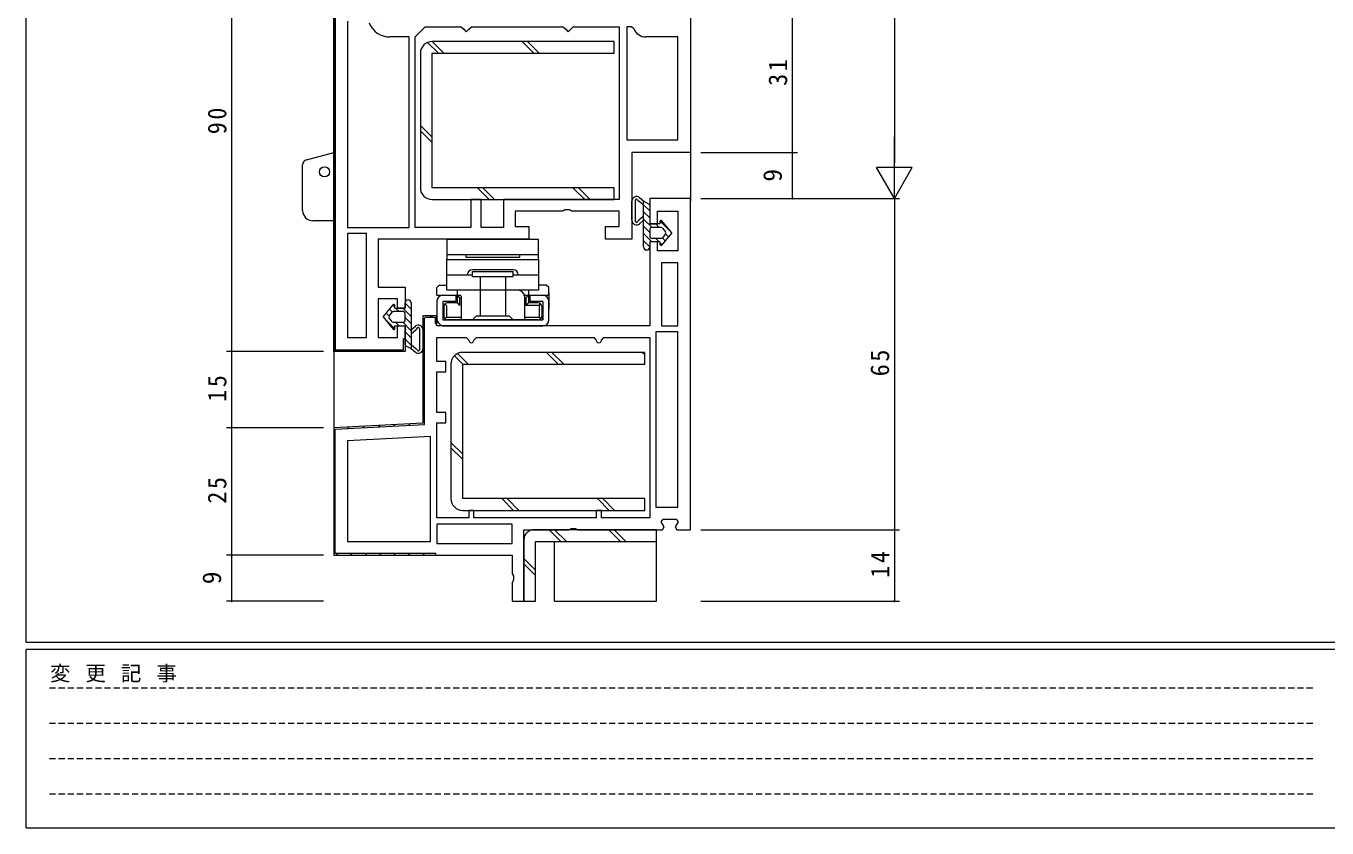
# Model space of a CAD drawing. Units: millimetres on the paper. Extents: x -420 to 373, y -297 to 267.
# Drawn here: x -417.7 to -162.5, y -297 to -139.6 of the extents above; entities that cross this region are included whole.
import ezdxf
from ezdxf.enums import TextEntityAlignment as Align

# ---------------------------------------------------------------- set-up
doc = ezdxf.new("R2010")
doc.units = ezdxf.units.MM
doc.linetypes.add('DASHED1', pattern=[1.8, 1.2, -0.6])
for name, color, linetype, lineweight in [('0-1_YKK_ZWAK', 7, 'Continuous', 9), ('0-3_YKK_12', 2, 'Continuous', 9), ('0-4_YKK_D', 6, 'Continuous', 9), ('0-6_YKK_13', 4, 'Continuous', 9), ('0-7_YKK_11', 7, 'Continuous', 9)]:
    doc.layers.add(name, color=color, linetype=linetype, lineweight=lineweight)
doc.styles.add('ＭＳ ゴシック', font='')
doc.styles.get('ＭＳ ゴシック').set_extended_font_data('MS Gothic')

msp = doc.modelspace()

# ---------------------------------------------------------------- linework, layer by layer
at = {"layer": '0-1_YKK_ZWAK'}
for p, q in [((-417.7, -260.6), (-417.7, 264.4)), ((352.3, -260.6), (-417.7, -260.6)), ((-417.7, -297), (-417.7, -262)), ((314.5, -262), (-417.7, -262)), ((-417.7, -297), (314.5, -297))]:
    msp.add_line(p, q, dxfattribs=at)
at = {"layer": '0-1_YKK_ZWAK', "linetype": 'DASHED1'}
for p, q in [((-413.101, -269.512), (-164.909, -269.512)), ((-413.101, -276.441), (-164.909, -276.441)), ((-413.101, -283.37), (-164.909, -283.37)), ((-413.101, -290.298), (-164.909, -290.298))]:
    msp.add_line(p, q, dxfattribs=at)
at = {"layer": '0-3_YKK_12'}
for p, q in [((-357.343, 0.412), (-357.343, -218.936)), ((-287.343, 0.412), (-287.343, -173.961))]:
    msp.add_line(p, q, dxfattribs=at)
at = {"layer": '0-4_YKK_D'}
for p, q in [((-247.343, 170.539), (-247.343, -166.461)), ((-377.343, -203.461), (-377.343, -113.461)), ((-267.343, -164.461), (-267.343, -133.461)), ((-247.343, -173.461), (-247.343, -161.337)), ((-285.343, -164.461), (-266.343, -164.461)), ((-285.343, -164.461), (-266.343, -164.461)), ((-267.343, -173.461), (-267.343, -164.461)), ((-247.343, -173.461), (-250.843, -167.399)), ((-243.843, -167.399), (-250.843, -167.399)), ((-247.343, -173.461), (-243.843, -167.399)), ((-285.343, -173.461), (-246.343, -173.461)), ((-285.343, -173.461), (-266.343, -173.461)), ((-285.343, -173.461), (-246.343, -173.461)), ((-247.343, -173.461), (-247.343, -238.461)), ((-359.342, -203.461), (-378.343, -203.461)), ((-359.342, -203.461), (-378.343, -203.461)), ((-377.343, -218.461), (-377.343, -203.461)), ((-359.342, -218.461), (-378.343, -218.461)), ((-359.342, -218.461), (-378.343, -218.461)), ((-377.343, -243.461), (-377.343, -218.461)), ((-285.343, -238.461), (-246.343, -238.461)), ((-285.343, -238.461), (-246.343, -238.461)), ((-247.343, -238.461), (-247.343, -252.461)), ((-359.342, -243.461), (-378.343, -243.461)), ((-359.342, -243.461), (-378.343, -243.461)), ((-377.343, -252.461), (-377.343, -243.461)), ((-359.342, -252.461), (-378.343, -252.461)), ((-285.343, -252.461), (-246.343, -252.461))]:
    msp.add_line(p, q, dxfattribs=at)
for centre, start, end in [((-267.343, -164.461), 90, 270), ((-267.343, -164.461), 90, 270), ((-267.343, -164.461), 270, 90), ((-267.343, -164.461), 270, 90), ((-267.343, -173.461), 90, 270), ((-267.343, -173.461), 270, 90), ((-377.343, -203.461), 90, 270), ((-377.343, -203.461), 90, 270), ((-377.343, -203.461), 270, 90), ((-377.343, -203.461), 270, 90), ((-377.343, -218.461), 90, 270), ((-377.343, -218.461), 90, 270), ((-377.343, -218.461), 270, 90), ((-377.343, -218.461), 270, 90), ((-247.343, -238.461), 90, 270), ((-247.343, -238.461), 90, 270), ((-247.343, -238.461), 270, 90), ((-247.343, -238.461), 270, 90), ((-377.343, -243.461), 90, 270), ((-377.343, -243.461), 90, 270), ((-377.343, -243.461), 270, 90), ((-377.343, -243.461), 270, 90), ((-377.343, -252.461), 90, 270), ((-377.343, -252.461), 270, 90), ((-247.343, -252.461), 90, 270), ((-247.343, -252.461), 270, 90)]:
    msp.add_arc(centre, 0.106, start, end, dxfattribs=at)
at = {"layer": '0-6_YKK_13'}
for p, q in [((-336.816, -144.961), (-338.936, -142.842)), ((-335.755, -144.961), (-338.055, -142.661)), ((-302.343, -142.661), (-338.043, -142.661)), ((-318.078, -144.961), (-320.378, -142.661)), ((-317.016, -144.961), (-319.317, -142.661)), ((-302.343, -144.961), (-302.343, -142.661)), ((-340.343, -144.961), (-340.343, -171.361)), ((-338.043, -144.961), (-302.343, -144.961)), ((-338.043, -171.361), (-338.043, -144.961)), ((-338.043, -161.412), (-340.343, -159.112)), ((-338.043, -162.473), (-340.343, -160.173)), ((-362.7, -165.87), (-357.342, -164.435)), ((-357.342, -177.839), (-357.342, -164.435)), ((-363.442, -175.839), (-363.442, -166.836)), ((-302.343, -171.361), (-338.043, -171.361)), ((-326.855, -173.661), (-329.155, -171.361)), ((-325.793, -173.661), (-328.093, -171.361)), ((-308.116, -173.661), (-310.416, -171.361)), ((-307.055, -173.661), (-309.355, -171.361)), ((-302.343, -173.661), (-302.343, -171.361)), ((-338.043, -173.661), (-302.343, -173.661)), ((-298.843, -177.724), (-298.843, -173.99)), ((-298.142, -177.957), (-298.142, -173.75)), ((-296.543, -174.794), (-297.522, -173.967)), ((-296.543, -182.961), (-296.543, -173.995)), ((-295.343, -175.875), (-296.543, -174.675)), ((-295.343, -174.834), (-295.343, -178.461)), ((-357.342, -177.839), (-361.442, -177.839)), ((-296.543, -176.919), (-297.522, -177.746)), ((-296.543, -177.719), (-297.364, -178.413)), ((-295.343, -177.289), (-296.543, -176.089)), ((-294.885, -179.161), (-296.543, -177.503)), ((-293.343, -178.461), (-295.343, -178.461)), ((-293.471, -179.161), (-294.171, -178.461)), ((-293.343, -177.964), (-293.343, -178.461)), ((-291.207, -180.01), (-293.329, -177.889)), ((-291.043, -180.211), (-292.984, -177.836)), ((-295.343, -180.117), (-296.543, -178.917)), ((-294.913, -181.961), (-296.543, -180.332)), ((-295.343, -179.461), (-295.343, -180.961)), ((-293.076, -179.161), (-295.043, -179.161)), ((-291.043, -180.211), (-292.984, -182.587)), ((-292.298, -181.748), (-292.869, -181.178)), ((-292.844, -179.272), (-292.231, -180.022)), ((-292.231, -180.401), (-292.844, -181.151)), ((-291.663, -180.969), (-292.231, -180.401)), ((-317.145, -181.489), (-335.145, -181.489)), ((-335.145, -181.489), (-335.145, -185.465)), ((-317.145, -185.465), (-317.145, -181.489)), ((-295.344, -182.945), (-296.543, -181.746)), ((-296.199, -183.504), (-296.486, -183.217)), ((-295.343, -181.961), (-295.343, -182.961)), ((-293.343, -181.961), (-295.343, -181.961)), ((-295.043, -181.261), (-293.076, -181.261)), ((-293.499, -181.961), (-294.199, -181.261)), ((-293.343, -181.961), (-293.343, -182.459)), ((-292.934, -182.526), (-293.343, -182.117)), ((-335.145, -184.465), (-317.145, -184.465)), ((-335.145, -185.465), (-317.145, -185.465)), ((-335.145, -191.461), (-335.145, -185.465)), ((-335.145, -185.465), (-317.145, -185.465)), ((-320.895, -184.465), (-320.895, -184.965)), ((-317.145, -185.465), (-317.145, -191.461)), ((-335.145, -188.461), (-330.145, -188.461)), ((-322.145, -187.461), (-330.145, -187.461)), ((-330.145, -188.761), (-322.145, -188.761)), ((-328.645, -188.761), (-328.645, -196.461)), ((-323.645, -188.761), (-323.645, -196.461)), ((-322.145, -188.761), (-322.145, -187.761)), ((-322.145, -188.461), (-317.145, -188.461)), ((-337.145, -190.961), (-336.645, -190.461)), ((-337.145, -192.461), (-337.145, -190.961)), ((-336.645, -190.461), (-335.145, -190.461)), ((-342.492, -193.419), (-342.205, -193.706)), ((-337.145, -192.461), (-332.328, -192.461)), ((-337.145, -193.661), (-337.145, -196.761)), ((-335.945, -192.461), (-333.395, -192.461)), ((-333.395, -193.661), (-335.945, -193.661)), ((-335.945, -193.661), (-335.945, -197.261)), ((-317.145, -191.461), (-335.145, -191.461)), ((-333.395, -192.461), (-333.395, -193.661)), ((-333.145, -191.461), (-333.145, -193.961)), ((-332.645, -192.961), (-332.645, -194.461)), ((-332.345, -192.661), (-332.345, -197.261)), ((-319.962, -192.461), (-315.145, -192.461)), ((-319.945, -192.661), (-319.945, -197.261)), ((-319.945, -192.961), (-319.645, -192.961)), ((-319.145, -191.461), (-319.145, -193.961)), ((-318.895, -192.461), (-316.345, -192.461)), ((-318.895, -192.461), (-318.895, -193.661)), ((-316.345, -193.661), (-318.895, -193.661)), ((-316.345, -193.661), (-316.345, -197.261)), ((-315.145, -191.961), (-315.145, -195.261)), ((-315.145, -197.261), (-315.145, -193.661)), ((-347.647, -196.711), (-345.706, -194.336)), ((-347.028, -195.953), (-346.459, -196.522)), ((-346.459, -196.522), (-345.846, -195.772)), ((-346.392, -195.175), (-345.822, -195.745)), ((-345.756, -194.397), (-345.347, -194.806)), ((-343.647, -195.661), (-345.614, -195.661)), ((-345.347, -194.961), (-345.347, -194.464)), ((-345.347, -194.961), (-343.347, -194.961)), ((-345.192, -194.961), (-344.492, -195.661)), ((-343.777, -194.961), (-342.147, -196.591)), ((-343.347, -194.961), (-343.347, -193.961)), ((-343.347, -197.461), (-343.347, -195.961)), ((-343.346, -193.978), (-342.147, -195.177)), ((-342.147, -193.961), (-342.147, -202.928)), ((-335.945, -195.261), (-335.745, -195.261)), ((-335.845, -197.261), (-335.845, -195.261)), ((-335.745, -194.661), (-335.745, -196.561)), ((-335.245, -194.461), (-335.54, -194.166)), ((-335.245, -194.461), (-335.245, -196.761)), ((-333.145, -193.961), (-335.045, -193.961)), ((-333.145, -193.961), (-332.645, -194.461)), ((-329.345, -196.461), (-330.145, -197.261)), ((-329.345, -196.461), (-322.945, -196.461)), ((-328.645, -196.461), (-323.645, -196.461)), ((-322.945, -196.461), (-322.145, -197.261)), ((-319.145, -193.961), (-319.645, -194.461)), ((-317.045, -194.461), (-319.645, -194.461)), ((-317.245, -193.961), (-319.145, -193.961)), ((-317.045, -194.461), (-316.75, -194.166)), ((-317.045, -194.461), (-317.045, -196.761)), ((-316.545, -194.661), (-316.545, -196.561)), ((-316.545, -195.261), (-316.345, -195.261)), ((-316.445, -195.261), (-316.445, -197.261)), ((-347.647, -196.711), (-345.706, -199.087)), ((-347.483, -196.912), (-345.362, -199.034)), ((-345.846, -197.651), (-346.459, -196.901)), ((-345.614, -197.761), (-343.647, -197.761)), ((-345.347, -198.461), (-343.347, -198.461)), ((-345.347, -198.959), (-345.347, -198.461)), ((-345.22, -197.761), (-344.52, -198.461)), ((-343.806, -197.761), (-342.147, -199.42)), ((-343.347, -196.806), (-342.147, -198.006)), ((-343.347, -202.089), (-343.347, -198.461)), ((-342.147, -199.204), (-341.322, -198.51)), ((-340.543, -198.966), (-340.543, -203.173)), ((-335.945, -197.261), (-316.345, -197.261)), ((-335.945, -198.461), (-316.345, -198.461)), ((-335.845, -197.261), (-333.845, -197.261)), ((-335.245, -196.761), (-335.54, -197.056)), ((-335.245, -196.761), (-332.345, -196.761)), ((-317.245, -197.261), (-335.045, -197.261)), ((-329.74, -197.261), (-322.549, -197.261)), ((-318.445, -197.261), (-316.445, -197.261)), ((-343.347, -199.634), (-342.147, -200.834)), ((-343.347, -201.048), (-342.147, -202.248)), ((-342.147, -200.004), (-341.163, -199.177)), ((-339.843, -199.199), (-339.843, -202.933)), ((-342.147, -202.129), (-341.163, -202.956)), ((-330.967, -205.961), (-333.04, -203.889)), ((-296.343, -203.661), (-332.043, -203.661)), ((-313.291, -205.961), (-315.591, -203.661)), ((-312.229, -205.961), (-314.529, -203.661)), ((-296.343, -204.171), (-296.852, -203.661)), ((-296.343, -205.961), (-296.343, -203.661)), ((-334.343, -205.961), (-334.343, -232.361)), ((-332.029, -205.961), (-333.662, -204.328)), ((-332.043, -205.961), (-296.343, -205.961)), ((-332.043, -232.361), (-332.043, -205.961)), ((-332.043, -223.625), (-334.343, -221.325)), ((-332.043, -224.686), (-334.343, -222.386)), ((-296.343, -232.361), (-332.043, -232.361)), ((-332.043, -234.661), (-296.343, -234.661)), ((-322.067, -234.661), (-324.367, -232.361)), ((-321.006, -234.661), (-323.306, -232.361)), ((-303.329, -234.661), (-305.629, -232.361)), ((-302.267, -234.661), (-304.567, -232.361)), ((-296.343, -234.661), (-296.343, -232.361)), ((-294.043, -238.461), (-318.043, -238.461)), ((-315.068, -238.461), (-312.768, -240.761)), ((-314.006, -238.461), (-311.706, -240.761)), ((-303.4, -238.461), (-301.1, -240.761)), ((-302.339, -238.461), (-300.039, -240.761)), ((-294.043, -240.761), (-294.043, -238.461)), ((-320.043, -240.461), (-320.043, -252.461)), ((-317.743, -240.761), (-294.043, -240.761)), ((-317.743, -252.461), (-317.743, -240.761)), ((-314.043, -252.461), (-314.043, -240.761)), ((-320.043, -244.092), (-317.743, -246.392)), ((-320.043, -245.154), (-317.743, -247.454)), ((-320.043, -252.461), (-317.743, -252.461))]:
    msp.add_line(p, q, dxfattribs=at)
for points in [[(-295.498, -174.571), (-296.543, -173.995), (-297.364, -173.301)], [(-331.395, -184.465), (-331.395, -184.965), (-320.895, -184.965)], [(-330.145, -188.761), (-330.145, -187.761), (-322.145, -187.761)], [(-315.145, -192.461), (-315.145, -190.961), (-315.645, -190.461), (-317.145, -190.461)], [(-333.145, -192.461), (-332.645, -192.961), (-332.345, -192.961)], [(-319.145, -192.461), (-319.645, -192.961), (-319.645, -194.461)], [(-319.945, -196.761), (-317.045, -196.761), (-316.75, -197.056)], [(-343.192, -202.352), (-342.147, -202.928), (-341.322, -203.622)], [(-314.043, -252.461), (-294.043, -252.461), (-294.043, -240.761)]]:
    msp.add_lwpolyline(points, dxfattribs=at)
msp.add_circle((-359.142, -168.239), 1, dxfattribs=at)
for centre, radius, start, end in [((-338.043, -144.961), 2.3, 90, 180), ((-362.442, -166.836), 1, 105, 180), ((-338.043, -171.361), 2.3, 180, 270), ((-297.943, -173.99), 0.9, 49.95366, 180), ((-361.442, -175.839), 2, 180, 270), ((-297.942, -173.757), 0.2, 27.55611, 205.27687), ((-296.879, -173.202), 1, 207.55611, 229.95366), ((-295.643, -174.834), 0.3, 0, 61.1134), ((-297.943, -177.724), 0.9, 180, 310.04633), ((-297.942, -177.957), 0.2, 154.72311, 332.44388), ((-296.879, -178.512), 1, 130.04633, 152.44388), ((-293.141, -177.964), 0.202, 39.25259, 180), ((-295.043, -179.461), 0.3, 90, 180), ((-295.043, -180.961), 0.3, 180, 270), ((-293.076, -179.461), 0.3, 39.25259, 90), ((-293.076, -180.961), 0.3, 270, 320.74739), ((-292.464, -180.211), 0.3, 320.74739, 39.25259), ((-295.943, -182.961), 0.6, 180, 0), ((-293.141, -182.459), 0.202, 180, 320.74739), ((-330.145, -188.461), 1, 89.99998, 179.99998), ((-322.145, -188.461), 1, 359.99998, 89.99998), ((-342.747, -193.961), 0.6, 0, 180), ((-335.945, -193.661), 1.2, 89.99998, 179.99998), ((-321.145, -192.661), 1.2, 359.99998, 89.99998), ((-316.345, -193.661), 1.2, 359.99998, 89.99998), ((-345.614, -195.961), 0.3, 90, 140.74739), ((-345.55, -194.464), 0.202, 0, 140.74739), ((-343.647, -195.961), 0.3, 0, 90), ((-335.045, -194.661), 0.7, 89.99998, 179.99998), ((-317.245, -194.661), 0.7, 359.99998, 89.99998), ((-346.227, -196.711), 0.3, 140.74739, 219.25259), ((-345.614, -197.461), 0.3, 219.25259, 270), ((-345.55, -198.959), 0.202, 219.25259, 0), ((-343.647, -197.461), 0.3, 270, 0), ((-340.743, -199.199), 0.9, 0, 130.04633), ((-341.807, -198.411), 1, 310.04633, 332.44388), ((-340.743, -198.966), 0.2, 359.99844, 152.44388), ((-335.43, -196.825), 1.716, 177.88629, 252.54887), ((-335.045, -196.561), 0.7, 179.99998, 269.99998), ((-317.245, -196.561), 0.7, 269.99998, 359.99998), ((-316.345, -197.261), 1.2, 269.99998, 359.99998), ((-343.047, -202.089), 0.3, 180, 241.1134), ((-340.743, -202.933), 0.9, 229.95366, 0), ((-341.807, -203.721), 1, 27.55611, 49.95366), ((-340.743, -203.166), 0.2, 207.55611, 1.93042), ((-332.043, -205.961), 2.3, 90, 180), ((-332.043, -232.361), 2.3, 180, 270), ((-318.043, -240.461), 2, 90, 180)]:
    msp.add_arc(centre, radius, start, end, dxfattribs=at)
at = {"layer": '0-7_YKK_11'}
for p, q in [((-354.643, -138.661), (-354.643, -179.161)), ((-299.843, -139.761), (-299.843, -161.961)), ((-357.343, -141.236), (-357.043, -140.936)), ((-341.343, -179.161), (-341.343, -141.714)), ((-357.343, -144.064), (-357.043, -143.764)), ((-357.343, -146.893), (-357.043, -146.593)), ((-357.343, -149.721), (-357.043, -149.421)), ((-357.343, -152.55), (-357.043, -152.25)), ((-357.343, -155.378), (-357.043, -155.078)), ((-357.343, -158.207), (-357.043, -157.907)), ((-357.343, -161.035), (-357.043, -160.735)), ((-357.343, -163.863), (-357.043, -163.563)), ((-357.343, -166.692), (-357.043, -166.392)), ((-357.343, -169.52), (-357.043, -169.22)), ((-357.343, -172.349), (-357.043, -172.049)), ((-357.343, -175.177), (-357.043, -174.877)), ((-357.343, -178.006), (-357.043, -177.706)), ((-357.343, -180.834), (-357.043, -180.534)), ((-350.943, -200.761), (-350.943, -180.361)), ((-357.343, -183.662), (-357.043, -183.362)), ((-357.343, -186.491), (-357.043, -186.191)), ((-293.043, -186.061), (-293.043, -198.461)), ((-357.343, -189.319), (-357.043, -189.019)), ((-357.343, -192.148), (-357.043, -191.848)), ((-357.343, -194.976), (-357.043, -194.676)), ((-338.412, -196.761), (-338.112, -196.461)), ((-357.343, -197.805), (-357.043, -197.505)), ((-339.843, -198.192), (-339.543, -197.892)), ((-339.343, -196.761), (-337.443, -196.761)), ((-357.343, -200.633), (-357.043, -200.333)), ((-343.643, -201.075), (-343.529, -200.961)), ((-339.843, -201.02), (-339.543, -200.72)), ((-295.343, -200.761), (-295.343, -236.161)), ((-294.143, -199.661), (-294.143, -234.061)), ((-357.196, -203.315), (-356.984, -203.103)), ((-354.514, -203.461), (-354.214, -203.161)), ((-351.686, -203.461), (-351.386, -203.161)), ((-348.857, -203.461), (-348.557, -203.161)), ((-346.029, -203.461), (-345.729, -203.161)), ((-339.843, -203.849), (-339.543, -203.549)), ((-339.843, -206.677), (-339.543, -206.377)), ((-339.843, -209.506), (-339.543, -209.206)), ((-339.843, -212.334), (-339.543, -212.034)), ((-339.843, -215.162), (-339.543, -214.862)), ((-354.613, -218.619), (-354.296, -218.302)), ((-351.628, -218.462), (-351.311, -218.145)), ((-348.643, -218.306), (-348.326, -217.989)), ((-345.658, -218.149), (-345.341, -217.832)), ((-342.673, -217.993), (-342.356, -217.676)), ((-357.343, -221.349), (-357.043, -221.049)), ((-338.343, -240.761), (-338.343, -220.169)), ((-357.343, -224.177), (-357.043, -223.877)), ((-357.343, -227.006), (-357.043, -226.706)), ((-357.343, -229.834), (-357.043, -229.534)), ((-357.343, -232.662), (-357.043, -232.362)), ((-357.343, -235.491), (-357.043, -235.191)), ((-357.343, -238.319), (-357.043, -238.019)), ((-322.343, -237.361), (-337.143, -237.361)), ((-357.343, -241.148), (-357.043, -240.848)), ((-356.843, -243.461), (-337.343, -243.461)), ((-356.828, -243.461), (-356.528, -243.161)), ((-354, -243.461), (-353.7, -243.161)), ((-351.171, -243.461), (-350.871, -243.161)), ((-348.343, -243.461), (-348.043, -243.161)), ((-345.514, -243.461), (-345.214, -243.161)), ((-342.686, -243.461), (-342.386, -243.161)), ((-339.857, -243.461), (-339.557, -243.161)), ((-337.343, -243.461), (-337.343, -243.161))]:
    msp.add_line(p, q, dxfattribs=at)
for points in [[(-357.343, -203.461), (-357.343, -113.461), (-349.343, -113.461), (-349.343, -118.461), (-350.843, -118.461), (-350.843, -116.161), (-354.643, -116.161), (-354.643, -123.761), (-350.843, -123.761), (-350.843, -121.961), (-349.343, -121.961), (-349.343, -128.461), (-347.453, -131.735), (-347.584, -131.961), (-349.343, -131.961), (-349.343, -134.461), (-348.27, -138.036)], [(-349.343, -113.961), (-349.343, -115.961), (-349.643, -115.961), (-349.643, -113.761), (-357.043, -113.761), (-357.043, -203.161), (-343.643, -203.161), (-343.643, -200.961), (-343.343, -200.961), (-343.343, -202.961)], [(-287.343, -133.461), (-287.343, -164.461), (-298.843, -164.461), (-298.843, -181.461), (-304.043, -181.461), (-304.043, -178.961), (-301.343, -178.961), (-301.343, -175.961), (-310.677, -175.961), (-311.11, -175.711), (-311.976, -175.711), (-312.409, -175.961), (-321.743, -175.961), (-321.743, -178.961), (-319.043, -178.961), (-319.043, -181.461), (-348.643, -181.461), (-348.643, -190.861), (-343.343, -190.861), (-343.343, -194.961), (-344.843, -194.961), (-344.843, -193.161), (-348.643, -193.161), (-348.643, -200.761), (-344.843, -200.761), (-344.843, -198.461), (-343.343, -198.461), (-343.343, -203.461), (-357.343, -203.461)], [(-354.643, -138.661), (-354.643, -179.161), (-342.543, -179.161), (-342.543, -141.761), (-346.355, -141.761)], [(-299.843, -139.761), (-299.843, -161.961), (-289.843, -161.961), (-289.843, -141.761), (-296.143, -141.761)], [(-298.5, -140.095), (-298.971, -139.761), (-299.843, -139.761)], [(-337.343, -243.161), (-357.043, -243.161), (-357.043, -218.746), (-339.543, -217.829), (-339.543, -196.961), (-339.343, -196.761)], [(-339.343, -196.761), (-337.443, -196.761), (-337.443, -197.961), (-337.143, -197.961)], [(-295.343, -200.761), (-295.343, -236.161), (-304.843, -236.161), (-304.843, -234.661), (-305.843, -234.661), (-305.843, -236.161), (-329.843, -236.161), (-329.843, -234.661), (-330.843, -234.661), (-330.843, -236.161), (-337.143, -236.161), (-337.143, -217.461), (-335.343, -217.461), (-335.343, -215.461), (-337.143, -215.461), (-337.143, -207.461), (-335.343, -207.461), (-335.343, -205.461), (-337.143, -205.461), (-337.143, -200.761), (-331.343, -200.761), (-330.843, -201.261)], [(-329.843, -201.261), (-329.343, -200.761), (-306.343, -200.761), (-305.843, -201.261)], [(-304.843, -201.261), (-304.343, -200.761), (-295.343, -200.761)]]:
    msp.add_lwpolyline(points, dxfattribs=at)
for points in [[(-341.343, -179.161), (-341.343, -141.714), (-339.39, -139.761), (-332.343, -139.761), (-331.843, -140.261), (-331.343, -140.761), (-330.843, -140.261), (-330.343, -139.761), (-312.343, -139.761), (-311.843, -140.261), (-311.343, -140.761), (-310.843, -140.261), (-310.343, -139.761), (-301.343, -139.761), (-301.343, -173.661), (-324.043, -173.661), (-324.043, -179.161), (-328.443, -179.161), (-328.443, -173.661), (-330.443, -173.661), (-330.443, -179.161)], [(-287.343, -238.461), (-287.343, -173.461), (-295.343, -173.461), (-295.343, -178.461), (-293.843, -178.461), (-293.843, -175.961), (-289.843, -175.961), (-289.843, -183.761), (-293.843, -183.761), (-293.843, -181.961), (-295.343, -181.961), (-295.343, -198.461), (-337.143, -198.461), (-337.143, -196.461), (-339.843, -196.461), (-339.843, -217.544), (-357.343, -218.461), (-357.343, -243.461), (-322.343, -243.461), (-322.343, -247.095), (-322.093, -247.528), (-322.093, -248.394), (-322.343, -248.827), (-322.343, -252.461), (-320.043, -252.461), (-320.043, -238.461), (-311.209, -238.461), (-310.776, -238.211), (-309.91, -238.211), (-309.477, -238.461), (-292.865, -238.461), (-292.502, -237.898), (-293.084, -236.925), (-292.721, -236.361), (-290.165, -236.361), (-289.802, -236.925), (-290.384, -237.898), (-290.021, -238.461)], [(-350.943, -200.761), (-350.943, -180.361), (-354.643, -180.361), (-354.643, -200.761)], [(-293.043, -186.061), (-293.043, -198.461), (-289.843, -198.461), (-289.843, -186.061)], [(-294.143, -199.661), (-294.143, -234.061), (-289.843, -234.061), (-289.843, -199.661)], [(-338.343, -240.761), (-338.343, -220.169), (-354.643, -221.024), (-354.643, -240.761)], [(-322.343, -237.361), (-337.143, -237.361), (-337.143, -241.161), (-322.343, -241.161)]]:
    msp.add_lwpolyline(points, close=True, dxfattribs=at)
for centre, radius, start, end in [((-346.355, -137.461), 4.3, 200.74236, 270.00002), ((-296.143, -139.261), 2.5, 199.47122, 269.99998), ((-330.343, -201.261), 0.5, 179.99998, 0), ((-305.343, -201.261), 0.5, 179.99998, 0)]:
    msp.add_arc(centre, radius, start, end, dxfattribs=at)

# ---------------------------------------------------------------- texts
at = {"layer": '0-1_YKK_ZWAK', "insert": (-412.986, -268.447), "char_height": 2.933, "attachment_point": 7, "style": 'ＭＳ ゴシック'}
msp.add_mtext('\\T1.16;変\\~更\\~記\\~事', dxfattribs=at)
at = {"layer": '0-4_YKK_D', "color": 3, "style": 'ＭＳ ゴシック'}
for p in [(-268.343, -170.161), (-378.343, -249.161)]:
    msp.add_text('9', height=3.666, rotation=90, dxfattribs=at).set_placement(p, align=Align.BOTTOM_LEFT)
at = {"layer": '0-4_YKK_D', "color": 3, "char_height": 3.666, "attachment_point": 7, "rotation": 90, "style": 'ＭＳ ゴシック'}
for s, insert in [('\\T1.21;\\W0.95;31', (-268.343, -151.361)), ('\\T1.21;\\W0.95;90', (-378.343, -160.861)), ('\\T1.21;\\W0.95;65', (-248.343, -208.361)), ('\\T1.21;\\W0.95;15', (-378.343, -213.361)), ('\\T1.21;\\W0.95;25', (-378.343, -233.361)), ('\\T1.21;\\W0.95;14', (-248.343, -247.899))]:
    msp.add_mtext(s, dxfattribs=dict(at, insert=insert))

doc.saveas('drawing.dxf')
